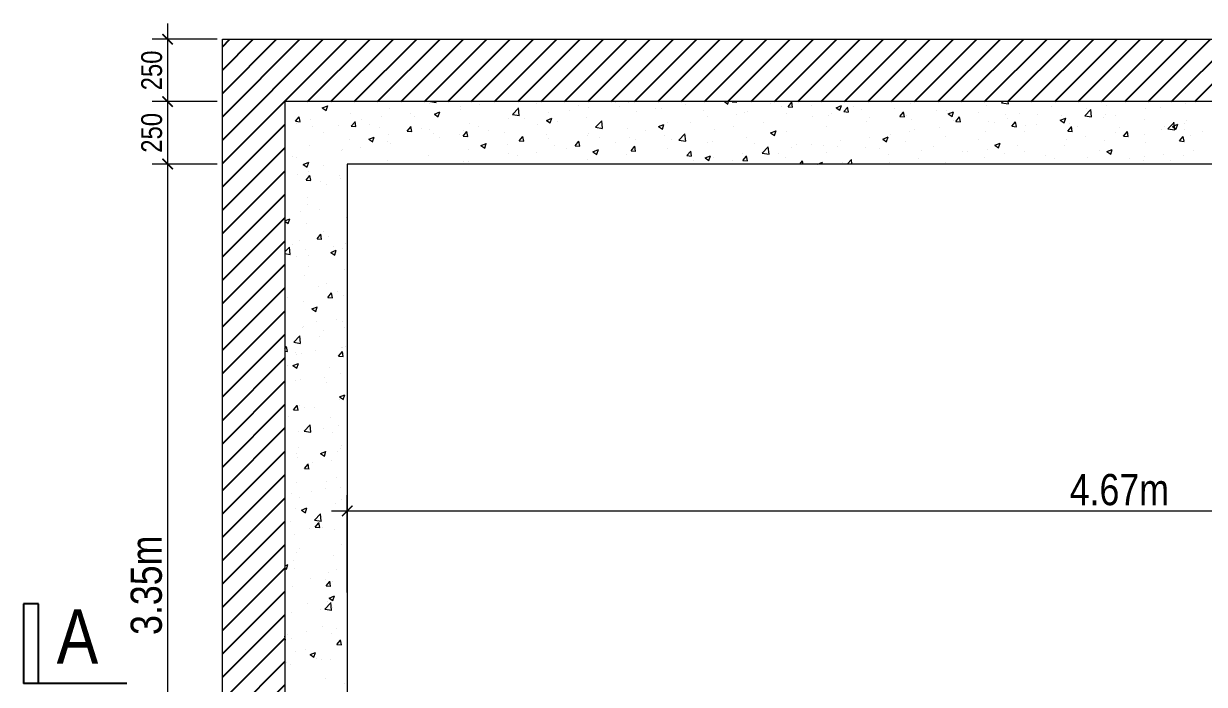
# Model space of a CAD drawing. Header units: inches. Extents: x -4010 to 65129, y -40138 to -1318.
# Drawn here: x 46652.6 to 46879.7, y -40012.3 to -39885.3 of the extents above; entities that cross this region are included whole.
import ezdxf

# ---------------------------------------------------------------- set-up
doc = ezdxf.new("R2010")
doc.units = ezdxf.units.IN
doc.header["$MEASUREMENT"] = 0
doc.header["$PDMODE"] = 99
doc.linetypes.add('ACAD_ISO04W100', pattern=[30.5, 24, -3, 0.5, -3])
doc.linetypes.add('DASHED2', pattern=[0.375, 0.25, -0.125])
for name, color, linetype, lineweight in [('DIM', 7, 'Continuous', 15), ('GRID', 8, 'ACAD_ISO04W100', 15), ('TAXT', 150, 'Continuous', 0), ('U.G.W.R.', 130, 'DASHED2', 5), ('wall1', 7, 'Continuous', 9)]:
    doc.layers.add(name, color=color, linetype=linetype, lineweight=lineweight)
doc.layers.add('Rod', color=1, linetype='Continuous')
doc.layers.add('SECTION', color=7, linetype='Continuous')
doc.styles.get("Standard").update_dxf_attribs({"font": 'ARIALN.TTF'})
doc.dimstyles.new('L-SECTION', dxfattribs={"dimtxt": 4, "dimasz": 2, "dimexe": 3, "dimexo": 1, "dimgap": 1, "dimtad": 1, "dimdec": 0, "dimzin": 3, "dimdsep": 46, "dimlunit": 4, "dimtxsty": 'Standard', "dimblk1": 'ARCHTICK', "dimblk2": 'ARCHTICK', "dimsah": 1, "dimcen": 0.09375, "dimdle": 3, "dimclrd": 6, "dimclre": 6, "dimclrt": 6, "dimadec": 0, "dimazin": 0, "dimtfac": 1, "dimtdec": 0, "dimtofl": 0, "dimtmove": 1, "dimatfit": 3, "dimldrblk": 'ARCHTICK', "dimfxl": 3, "dimtolj": 1, "dimtzin": 0, "dimlwd": -1, "dimlwe": -1, "dimarcsym": 0})

# ---------------------------------------------------------------- blocks, each defined once
blk = doc.blocks.new('_ArchTick')
at = {"layer": 'GRID', "color": 0, "const_width": 0.15}
blk.add_lwpolyline([(-0.5, -0.5), (0.5, 0.5)], dxfattribs=at)
blk = doc.blocks.new('*D1460')
at = {"layer": 'Defpoints', "color": 0, "linetype": 'ByBlock'}
for p in [(46690.82, -39900.26), (46680.27, -39912.26), (46690.82, -39912.26)]:
    blk.add_point(p, dxfattribs=at)
at = {"layer": 'DIM', "color": 6}
for p, q in [((46680.27, -39897.26), (46680.27, -39915.26)), ((46689.82, -39900.26), (46677.27, -39900.26)), ((46689.82, -39912.26), (46677.27, -39912.26))]:
    blk.add_line(p, q, dxfattribs=at)
at = {"layer": 'DIM', "color": 6, "linetype": 'ByBlock', "xscale": 2, "yscale": 2, "zscale": 2}
for p, rotation in [((46680.27, -39900.26), 90), ((46680.27, -39912.26), 270)]:
    blk.add_blockref('_ArchTick', p, dxfattribs=dict(at, rotation=rotation))
at = {"layer": 'DIM', "color": 6, "linetype": 'ByBlock', "insert": (46677.22, -39906.26), "char_height": 4, "attachment_point": 5, "rotation": 90}
blk.add_mtext('\\A1;250', dxfattribs=at)
blk = doc.blocks.new('*D1461')
at = {"layer": 'Defpoints', "color": 0, "linetype": 'ByBlock'}
for p in [(46690.82, -39912.26), (46680.27, -40074.26), (46690.82, -40074.26)]:
    blk.add_point(p, dxfattribs=at)
at = {"layer": 'DIM', "color": 6}
for p, q in [((46680.27, -39909.26), (46680.27, -40077.26)), ((46689.82, -39912.26), (46677.27, -39912.26)), ((46689.82, -40074.26), (46677.27, -40074.26))]:
    blk.add_line(p, q, dxfattribs=at)
at = {"layer": 'DIM', "color": 6, "linetype": 'ByBlock', "xscale": 2, "yscale": 2, "zscale": 2}
for p, rotation in [((46680.27, -39912.26), 90), ((46680.27, -40074.26), 270)]:
    blk.add_blockref('_ArchTick', p, dxfattribs=dict(at, rotation=rotation))
at = {"layer": 'DIM', "color": 6, "linetype": 'ByBlock', "insert": (46676.2, -39993.26), "char_height": 4, "attachment_point": 5, "rotation": 90}
blk.add_mtext('\\A1;{\\H1.5x;3.35m}', dxfattribs=at)
blk = doc.blocks.new('*D1463')
at = {"layer": 'Defpoints', "color": 0, "linetype": 'ByBlock'}
for p in [(47011.82, -39978.96), (46714.82, -39995.64), (47011.82, -39995.64)]:
    blk.add_point(p, dxfattribs=at)
at = {"layer": 'DIM', "color": 6}
for p, q in [((46714.82, -39994.64), (46714.82, -39975.96)), ((47011.82, -39994.64), (47011.82, -39975.96)), ((46711.82, -39978.96), (47014.82, -39978.96))]:
    blk.add_line(p, q, dxfattribs=at)
at = {"layer": 'DIM', "color": 6, "linetype": 'ByBlock', "xscale": 2, "yscale": 2, "zscale": 2, "rotation": 180}
blk.add_blockref('_ArchTick', (46714.82, -39978.96), dxfattribs=at)
at = {"layer": 'DIM', "color": 6, "linetype": 'ByBlock', "xscale": 2, "yscale": 2, "zscale": 2}
blk.add_blockref('_ArchTick', (47011.82, -39978.96), dxfattribs=at)
at = {"layer": 'DIM', "color": 6, "linetype": 'ByBlock', "insert": (46863.32, -39974.9), "char_height": 4, "attachment_point": 5}
blk.add_mtext('\\A1;{\\H1.5x;4.67m}', dxfattribs=at)
blk = doc.blocks.new('*D1474')
at = {"layer": 'Defpoints', "color": 0, "linetype": 'ByBlock'}
for p in [(46690.82, -39888.26), (46680.27, -39900.26), (46690.82, -39900.26)]:
    blk.add_point(p, dxfattribs=at)
at = {"layer": 'DIM', "color": 6}
for p, q in [((46680.27, -39885.26), (46680.27, -39903.26)), ((46689.82, -39888.26), (46677.27, -39888.26)), ((46689.82, -39900.26), (46677.27, -39900.26))]:
    blk.add_line(p, q, dxfattribs=at)
at = {"layer": 'DIM', "color": 6, "linetype": 'ByBlock', "xscale": 2, "yscale": 2, "zscale": 2}
for p, rotation in [((46680.27, -39888.26), 90), ((46680.27, -39900.26), 270)]:
    blk.add_blockref('_ArchTick', p, dxfattribs=dict(at, rotation=rotation))
at = {"layer": 'DIM', "color": 6, "linetype": 'ByBlock', "insert": (46677.22, -39894.26), "char_height": 4, "attachment_point": 5, "rotation": 90}
blk.add_mtext('\\A1;250', dxfattribs=at)

msp = doc.modelspace()

# ---------------------------------------------------------------- hatches: boundary and pattern name
at = {"layer": 'SECTION'}
h = msp.add_hatch(dxfattribs=at)
h.set_pattern_fill('ANSI31', color=134, style=0)
h.set_pattern_definition([(45, (37010.8462, -24968.259), (-2.24506403, 2.24506403), [])])
h.paths.add_polyline_path([(46690.815, -39888.259), (46690.815, -40098.259), (47035.815, -40098.259), (47035.815, -39888.259)])
h.paths.add_polyline_path([(47023.815, -39900.259), (47023.815, -40086.259), (46702.815, -40086.259), (46702.815, -39900.259)], flags=16)

# ---------------------------------------------------------------- linework, layer by layer
at = {"layer": 'DIM', "linetype": 'ByBlock'}
for p, q in [((46710.014, -39901.455), (46711.065, -39901.052)), ((46710.014, -39901.455), (46710.761, -39901.958)), ((46710.754, -39901.941), (46711.058, -39901.035)), ((46722.937, -39901.666), (46722.937, -39901.666)), ((46730.728, -39900.542), (46730.728, -39900.542)), ((46730.816, -39900.259), (46731.91, -39900.429)), ((46731.903, -39900.414), (46731.885, -39900.259)), ((46736.531, -39901.212), (46736.531, -39901.212)), ((46736.548, -39901.688), (46736.548, -39901.688)), ((46740.286, -39900.718), (46740.286, -39900.718)), ((46746.584, -39902.705), (46747.753, -39901.487)), ((46747.912, -39902.897), (46747.746, -39901.472)), ((46751.254, -39900.579), (46751.254, -39900.579)), ((46757.637, -39901.978), (46757.637, -39901.978)), ((46759.262, -39900.918), (46759.262, -39900.918)), ((46761.316, -39901.338), (46761.316, -39901.338)), ((46766.385, -39900.476), (46766.385, -39900.476)), ((46767.269, -39901.256), (46767.269, -39901.256)), ((46768.892, -39900.378), (46768.892, -39900.378)), ((46774.158, -39901.655), (46774.158, -39901.655)), ((46775.276, -39901.594), (46775.276, -39901.594)), ((46779.839, -39900.907), (46779.839, -39900.907)), ((46783.284, -39901.933), (46783.284, -39901.933)), ((46787.346, -39900.259), (46788.035, -39900.724)), ((46788.028, -39900.707), (46788.179, -39900.259)), ((46788.833, -39900.295), (46788.863, -39900.259)), ((46788.833, -39900.295), (46789.729, -39900.373)), ((46789.723, -39900.357), (46789.705, -39900.259)), ((46796.136, -39900.595), (46796.136, -39900.595)), ((46798.357, -39901.221), (46798.357, -39901.221)), ((46799.57, -39901.105), (46799.57, -39901.105)), ((46799.592, -39901.236), (46800.315, -39900.375)), ((46799.592, -39901.236), (46800.488, -39901.315)), ((46800.482, -39901.298), (46800.308, -39900.358)), ((46804.143, -39900.933), (46804.143, -39900.933)), ((46808.846, -39901.422), (46809.896, -39901.019)), ((46808.846, -39901.422), (46809.592, -39901.925)), ((46809.585, -39901.909), (46809.889, -39901.002)), ((46810.351, -39902.178), (46811.074, -39901.316)), ((46811.241, -39902.239), (46811.067, -39901.299)), ((46812.15, -39901.271), (46812.15, -39901.271)), ((46813.712, -39901.845), (46813.712, -39901.845)), ((46820.158, -39901.61), (46820.158, -39901.61)), ((46823.185, -39900.598), (46823.185, -39900.598)), ((46828.165, -39901.948), (46828.165, -39901.948)), ((46830.158, -39901.901), (46830.158, -39901.901)), ((46837.735, -39900.941), (46837.735, -39900.941)), ((46840.647, -39900.507), (46840.885, -39900.259)), ((46840.647, -39900.507), (46841.981, -39900.714)), ((46841.975, -39900.699), (46841.924, -39900.259)), ((46850.225, -39901.162), (46850.225, -39901.162)), ((46856.656, -39902.99), (46857.824, -39901.772)), ((46857.058, -39901.535), (46857.058, -39901.535)), ((46857.984, -39903.182), (46857.818, -39901.757)), ((46860.813, -39901.04), (46860.813, -39901.04)), ((46866.494, -39900.293), (46866.494, -39900.293)), ((46868.412, -39901.669), (46868.412, -39901.669)), ((46871.314, -39901.452), (46871.314, -39901.452)), ((46876.113, -39900.613), (46876.113, -39900.613)), ((46704.843, -39904.048), (46705.566, -39903.186)), ((46704.843, -39904.048), (46705.739, -39904.126)), ((46705.733, -39904.109), (46705.56, -39903.169)), ((46707.659, -39903.683), (46707.659, -39903.683)), ((46715.36, -39902.627), (46715.36, -39902.627)), ((46715.602, -39904.989), (46716.325, -39904.127)), ((46716.492, -39905.05), (46716.318, -39904.11)), ((46717.621, -39903.702), (46717.621, -39903.702)), ((46721.376, -39903.208), (46721.376, -39903.208)), ((46727.057, -39902.46), (46727.057, -39902.46)), ((46727.8, -39903.189), (46727.8, -39903.189)), ((46731.571, -39902.656), (46732.622, -39902.253)), ((46731.571, -39902.656), (46732.317, -39903.159)), ((46732.311, -39903.143), (46732.615, -39902.236)), ((46745.824, -39903.519), (46745.824, -39903.519)), ((46746.584, -39902.705), (46747.918, -39902.912)), ((46748.89, -39903.48), (46748.89, -39903.48)), ((46753.128, -39903.857), (46754.179, -39903.454)), ((46753.128, -39903.857), (46753.874, -39904.361)), ((46753.614, -39902.394), (46753.614, -39902.394)), ((46753.868, -39904.344), (46754.172, -39903.437)), ((46755.249, -39904.145), (46755.249, -39904.145)), ((46760.93, -39903.397), (46760.93, -39903.397)), ((46762.593, -39905.188), (46763.761, -39903.97)), ((46763.921, -39905.38), (46763.755, -39903.955)), ((46770.403, -39902.15), (46770.403, -39902.15)), ((46776.501, -39904.246), (46776.501, -39904.246)), ((46780.862, -39904.224), (46780.862, -39904.224)), ((46784.202, -39903.19), (46784.202, -39903.19)), ((46789.609, -39902.723), (46789.609, -39902.723)), ((46791.291, -39902.271), (46791.291, -39902.271)), ((46791.779, -39902.23), (46791.779, -39902.23)), ((46799.298, -39902.609), (46799.298, -39902.609)), ((46804.276, -39903.087), (46804.276, -39903.087)), ((46807.306, -39902.948), (46807.306, -39902.948)), ((46808.031, -39902.593), (46808.031, -39902.593)), ((46810.351, -39902.178), (46811.247, -39902.256)), ((46814.666, -39904.082), (46814.666, -39904.082)), ((46815.313, -39903.286), (46815.313, -39903.286)), ((46821.11, -39903.119), (46821.833, -39902.257)), ((46821.11, -39903.119), (46822.006, -39903.197)), ((46822, -39903.18), (46821.826, -39902.24)), ((46822.456, -39902.958), (46822.456, -39902.958)), ((46823.321, -39903.624), (46823.321, -39903.624)), ((46830.402, -39902.623), (46831.453, -39902.22)), ((46830.402, -39902.623), (46831.149, -39903.127)), ((46831.142, -39903.11), (46831.446, -39902.203)), ((46831.328, -39903.963), (46831.328, -39903.963)), ((46831.868, -39904.06), (46832.592, -39903.198)), ((46831.868, -39904.06), (46832.765, -39904.139)), ((46832.759, -39904.122), (46832.585, -39903.182)), ((46832.729, -39904.165), (46832.729, -39904.165)), ((46836.172, -39902.286), (46836.172, -39902.286)), ((46838.149, -39904.024), (46838.149, -39904.024)), ((46841.477, -39902.663), (46841.477, -39902.663)), ((46841.904, -39903.53), (46841.904, -39903.53)), ((46842.627, -39905.001), (46843.35, -39904.14)), ((46843.517, -39905.063), (46843.344, -39904.123)), ((46844.18, -39902.624), (46844.18, -39902.624)), ((46847.585, -39902.782), (46847.585, -39902.782)), ((46851.959, -39903.825), (46853.01, -39903.422)), ((46851.959, -39903.825), (46852.706, -39904.328)), ((46852.187, -39902.963), (46852.187, -39902.963)), ((46852.699, -39904.311), (46853.003, -39903.405)), ((46853.045, -39903.754), (46853.045, -39903.754)), ((46856.656, -39902.99), (46857.99, -39903.197)), ((46860.194, -39903.301), (46860.194, -39903.301)), ((46860.621, -39902.793), (46860.621, -39902.793)), ((46862.567, -39902.953), (46862.567, -39902.953)), ((46868.202, -39903.639), (46868.202, -39903.639)), ((46872.664, -39905.473), (46873.833, -39904.255)), ((46873.992, -39905.665), (46873.826, -39904.24)), ((46876.209, -39903.978), (46876.209, -39903.978)), ((46705.071, -39904.498), (46705.071, -39904.498)), ((46708.148, -39904.949), (46708.148, -39904.949)), ((46710.304, -39906.192), (46710.304, -39906.192)), ((46713.078, -39904.836), (46713.078, -39904.836)), ((46715.602, -39904.989), (46716.498, -39905.067)), ((46719.052, -39904.691), (46719.052, -39904.691)), ((46721.085, -39905.174), (46721.085, -39905.174)), ((46726.361, -39905.93), (46727.084, -39905.068)), ((46726.361, -39905.93), (46727.257, -39906.009)), ((46727.251, -39905.992), (46727.077, -39905.052)), ((46729.093, -39905.513), (46729.093, -39905.513)), ((46730.545, -39905.535), (46730.545, -39905.535)), ((46731.394, -39906.483), (46731.394, -39906.483)), ((46737.1, -39905.851), (46737.1, -39905.851)), ((46737.12, -39906.872), (46737.843, -39906.01)), ((46738.01, -39906.933), (46737.836, -39905.993)), ((46738.247, -39904.479), (46738.247, -39904.479)), ((46740.142, -39904.981), (46740.142, -39904.981)), ((46742.021, -39905.886), (46742.021, -39905.886)), ((46745.107, -39906.189), (46745.107, -39906.189)), ((46751.494, -39904.639), (46751.494, -39904.639)), ((46753.115, -39906.528), (46753.115, -39906.528)), ((46761.133, -39906.331), (46761.133, -39906.331)), ((46762.593, -39905.188), (46763.927, -39905.395)), ((46768.71, -39905.371), (46768.71, -39905.371)), ((46772.114, -39905.726), (46772.114, -39905.726)), ((46774.685, -39905.059), (46775.736, -39904.656)), ((46774.685, -39905.059), (46775.431, -39905.562)), ((46775.425, -39905.545), (46775.729, -39904.639)), ((46778.601, -39907.67), (46779.77, -39906.453)), ((46779.929, -39907.862), (46779.763, -39906.438)), ((46785.367, -39905.576), (46785.367, -39905.576)), ((46789.122, -39905.082), (46789.122, -39905.082)), ((46794.803, -39904.334), (46794.803, -39904.334)), ((46796.242, -39906.26), (46797.292, -39905.857)), ((46796.242, -39906.26), (46796.988, -39906.763)), ((46796.982, -39906.747), (46797.286, -39905.84)), ((46799.387, -39906.099), (46799.387, -39906.099)), ((46807.089, -39905.042), (46807.089, -39905.042)), ((46819.239, -39906.514), (46819.239, -39906.514)), ((46822.994, -39906.019), (46822.994, -39906.019)), ((46823.981, -39905.666), (46823.981, -39905.666)), ((46828.675, -39905.271), (46828.675, -39905.271)), ((46837.552, -39905.935), (46837.552, -39905.935)), ((46839.335, -39904.301), (46839.335, -39904.301)), ((46842.627, -39905.001), (46843.524, -39905.08)), ((46845.071, -39905.957), (46845.071, -39905.957)), ((46845.343, -39904.81), (46845.343, -39904.81)), ((46847.343, -39904.639), (46847.343, -39904.639)), ((46853.386, -39905.943), (46854.109, -39905.081)), ((46853.386, -39905.943), (46854.283, -39906.021)), ((46853.819, -39904.455), (46853.819, -39904.455)), ((46854.276, -39906.004), (46854.103, -39905.064)), ((46855.35, -39904.978), (46855.35, -39904.978)), ((46862.548, -39906.209), (46862.548, -39906.209)), ((46863.357, -39905.316), (46863.357, -39905.316)), ((46864.145, -39906.884), (46864.868, -39906.022)), ((46865.035, -39906.946), (46864.862, -39906.005)), ((46871.365, -39905.654), (46871.365, -39905.654)), ((46872.021, -39904.962), (46872.021, -39904.962)), ((46872.664, -39905.473), (46873.999, -39905.679)), ((46873.516, -39905.026), (46874.567, -39904.623)), ((46873.516, -39905.026), (46874.262, -39905.529)), ((46874.256, -39905.513), (46874.56, -39904.606)), ((46875.776, -39904.467), (46875.776, -39904.467)), ((46875.931, -39905.606), (46875.931, -39905.606)), ((46879.372, -39905.993), (46879.372, -39905.993)), ((46707.476, -39908.676), (46707.476, -39908.676)), ((46715.178, -39907.62), (46715.178, -39907.62)), ((46718.968, -39907.494), (46720.018, -39907.091)), ((46718.968, -39907.494), (46719.714, -39907.997)), ((46719.708, -39907.98), (46720.012, -39907.074)), ((46722.646, -39907.984), (46722.646, -39907.984)), ((46722.755, -39906.66), (46722.755, -39906.66)), ((46723.111, -39908.376), (46723.111, -39908.376)), ((46732.585, -39907.129), (46732.585, -39907.129)), ((46736.34, -39906.634), (46736.34, -39906.634)), ((46737.12, -39906.872), (46738.016, -39906.95)), ((46740.525, -39908.695), (46741.575, -39908.292)), ((46740.525, -39908.695), (46741.271, -39909.199)), ((46741.265, -39909.182), (46741.569, -39908.275)), ((46745.641, -39908.512), (46745.641, -39908.512)), ((46747.878, -39907.813), (46748.602, -39906.951)), ((46747.878, -39907.813), (46748.775, -39907.891)), ((46748.769, -39907.874), (46748.595, -39906.934)), ((46753.432, -39907.387), (46753.432, -39907.387)), ((46754.618, -39908.729), (46754.618, -39908.729)), ((46758.637, -39908.754), (46759.36, -39907.892)), ((46758.637, -39908.754), (46759.534, -39908.833)), ((46759.528, -39908.816), (46759.354, -39907.875)), ((46761.122, -39906.866), (46761.122, -39906.866)), ((46763.366, -39907.227), (46763.366, -39907.227)), ((46766.457, -39908.066), (46766.457, -39908.066)), ((46769.129, -39907.204), (46769.129, -39907.204)), ((46769.396, -39909.695), (46770.119, -39908.834)), ((46770.286, -39909.757), (46770.113, -39908.817)), ((46770.212, -39907.572), (46770.212, -39907.572)), ((46775.893, -39906.824), (46775.893, -39906.824)), ((46777.137, -39907.543), (46777.137, -39907.543)), ((46778.601, -39907.67), (46779.936, -39907.877)), ((46784.02, -39908.184), (46784.02, -39908.184)), ((46785.144, -39907.881), (46785.144, -39907.881)), ((46791.597, -39907.223), (46791.597, -39907.223)), ((46793.151, -39908.219), (46793.151, -39908.219)), ((46801.159, -39908.558), (46801.159, -39908.558)), ((46804.085, -39908.509), (46804.085, -39908.509)), ((46806.486, -39908.669), (46806.486, -39908.669)), ((46809.766, -39907.761), (46809.766, -39907.761)), ((46815.233, -39907.168), (46815.233, -39907.168)), ((46817.799, -39907.461), (46818.849, -39907.058)), ((46817.799, -39907.461), (46818.545, -39907.965)), ((46818.539, -39907.948), (46818.843, -39907.041)), ((46822.274, -39907.951), (46822.274, -39907.951)), ((46829.976, -39906.895), (46829.976, -39906.895)), ((46836.323, -39907.458), (46836.323, -39907.458)), ((46839.356, -39908.663), (46840.406, -39908.259)), ((46839.356, -39908.663), (46840.102, -39909.166)), ((46840.096, -39909.149), (46840.4, -39908.243)), ((46843.639, -39908.698), (46843.639, -39908.698)), ((46852.862, -39908.747), (46852.862, -39908.747)), ((46853.112, -39907.451), (46853.112, -39907.451)), ((46856.867, -39906.957), (46856.867, -39906.957)), ((46860.439, -39907.787), (46860.439, -39907.787)), ((46864.145, -39906.884), (46865.042, -39906.962)), ((46868.23, -39906.662), (46868.23, -39906.662)), ((46868.295, -39908.203), (46868.295, -39908.203)), ((46874.904, -39907.825), (46875.627, -39906.963)), ((46874.904, -39907.825), (46875.801, -39907.904)), ((46875.794, -39907.887), (46875.621, -39906.947)), ((46877.043, -39906.701), (46877.043, -39906.701)), ((46704.202, -39910.865), (46704.202, -39910.865)), ((46705.151, -39910.987), (46705.151, -39910.987)), ((46713.675, -39909.618), (46713.675, -39909.618)), ((46713.898, -39909.486), (46713.898, -39909.486)), ((46717.43, -39909.124), (46717.43, -39909.124)), ((46730.363, -39910.528), (46730.363, -39910.528)), ((46738.065, -39909.472), (46738.065, -39909.472)), ((46745.87, -39910.23), (46745.87, -39910.23)), ((46747.548, -39910.555), (46747.548, -39910.555)), ((46751.303, -39910.061), (46751.303, -39910.061)), ((46756.984, -39909.313), (46756.984, -39909.313)), ((46762.082, -39909.897), (46763.132, -39909.494)), ((46762.082, -39909.897), (46762.828, -39910.4)), ((46762.822, -39910.383), (46763.126, -39909.477)), ((46768.528, -39910.364), (46768.528, -39910.364)), ((46769.396, -39909.695), (46770.293, -39909.774)), ((46776.319, -39909.24), (46776.319, -39909.24)), ((46780.155, -39910.637), (46780.878, -39909.775)), ((46780.155, -39910.637), (46781.052, -39910.715)), ((46781.045, -39910.698), (46780.872, -39909.758)), ((46783.639, -39911.098), (46784.689, -39910.695)), ((46783.639, -39911.098), (46784.385, -39911.601)), ((46784.379, -39911.584), (46784.683, -39910.678)), ((46785.176, -39910.998), (46785.176, -39910.998)), ((46790.857, -39910.25), (46790.857, -39910.25)), ((46790.914, -39911.578), (46791.637, -39910.716)), ((46791.804, -39911.64), (46791.631, -39910.699)), ((46794.61, -39910.153), (46795.778, -39908.936)), ((46794.61, -39910.153), (46795.944, -39910.36)), ((46795.938, -39910.345), (46795.772, -39908.921)), ((46797.738, -39910.171), (46797.738, -39910.171)), ((46799.205, -39911.092), (46799.205, -39911.092)), ((46800.33, -39909.003), (46800.33, -39909.003)), ((46806.907, -39910.036), (46806.907, -39910.036)), ((46809.166, -39908.896), (46809.166, -39908.896)), ((46814.483, -39909.076), (46814.483, -39909.076)), ((46817.174, -39909.234), (46817.174, -39909.234)), ((46818.828, -39910.461), (46818.828, -39910.461)), ((46825.181, -39909.572), (46825.181, -39909.572)), ((46827.575, -39908.96), (46827.575, -39908.96)), ((46833.188, -39909.911), (46833.188, -39909.911)), ((46834.203, -39909.94), (46834.203, -39909.94)), ((46837.37, -39910.928), (46837.37, -39910.928)), ((46837.958, -39909.446), (46837.958, -39909.446)), ((46841.196, -39910.249), (46841.196, -39910.249)), ((46845.161, -39909.803), (46845.161, -39909.803)), ((46849.203, -39910.587), (46849.203, -39910.587)), ((46857.21, -39910.926), (46857.21, -39910.926)), ((46859.548, -39909.704), (46859.548, -39909.704)), ((46860.913, -39909.864), (46861.963, -39909.461)), ((46860.913, -39909.864), (46861.659, -39910.367)), ((46861.653, -39910.351), (46861.957, -39909.444)), ((46868.075, -39910.878), (46868.075, -39910.878)), ((46871.83, -39910.383), (46871.83, -39910.383)), ((46875.749, -39910.599), (46875.749, -39910.599)), ((46877.511, -39909.635), (46877.511, -39909.635)), ((46706.365, -39912.332), (46707.415, -39911.929)), ((46706.365, -39912.332), (46707.111, -39912.835)), ((46707.104, -39912.818), (46707.409, -39911.912)), ((46710.157, -39912.501), (46710.157, -39912.501)), ((46722.572, -39911.653), (46722.572, -39911.653)), ((46737.123, -39911.732), (46737.123, -39911.732)), ((46738.075, -39911.803), (46738.075, -39911.803)), ((46760.951, -39911.325), (46760.951, -39911.325)), ((46781.421, -39911.493), (46781.421, -39911.493)), ((46788.99, -39911.673), (46788.99, -39911.673)), ((46790.914, -39911.578), (46791.811, -39911.656)), ((46791.414, -39912.217), (46791.414, -39912.217)), ((46801.891, -39912.259), (46802.396, -39911.657)), ((46802.504, -39912.259), (46802.39, -39911.641)), ((46805.3, -39912.259), (46806.246, -39911.896)), ((46806.112, -39912.259), (46806.24, -39911.879)), ((46810.08, -39911.963), (46810.08, -39911.963)), ((46810.98, -39912.259), (46811.787, -39911.418)), ((46811.88, -39912.259), (46811.781, -39911.403)), ((46819.048, -39911.936), (46819.048, -39911.936)), ((46824.729, -39911.188), (46824.729, -39911.188)), ((46829.793, -39911.888), (46829.793, -39911.888)), ((46850.8, -39911.206), (46850.8, -39911.206)), ((46858.602, -39912.125), (46858.602, -39912.125)), ((46865.218, -39911.264), (46865.218, -39911.264)), ((46868.047, -39911.656), (46868.047, -39911.656)), ((46873.225, -39911.602), (46873.225, -39911.602)), ((46705.312, -39914.177), (46705.312, -39914.177)), ((46706.924, -39915.331), (46707.647, -39914.469)), ((46706.924, -39915.331), (46707.821, -39915.409)), ((46707.294, -39913.67), (46707.294, -39913.67)), ((46707.814, -39915.392), (46707.641, -39914.452)), ((46709.729, -39915.534), (46709.729, -39915.534)), ((46713.32, -39914.516), (46713.32, -39914.516)), ((46713.484, -39915.04), (46713.484, -39915.04)), ((46710.879, -39916.237), (46710.879, -39916.237)), ((46714.813, -39917.607), (46714.813, -39917.607)), ((46707.112, -39918.663), (46707.112, -39918.663)), ((46707.173, -39920.126), (46707.173, -39920.126)), ((46705.783, -39921.45), (46705.783, -39921.45)), ((46709.538, -39920.956), (46709.538, -39920.956)), ((46702.815, -39923.171), (46703.765, -39922.806)), ((46702.815, -39923.277), (46703.461, -39923.713)), ((46703.455, -39923.696), (46703.759, -39922.789)), ((46706.929, -39923.656), (46706.929, -39923.656)), ((46714.631, -39922.6), (46714.631, -39922.6)), ((46705.592, -39926.872), (46705.592, -39926.872)), ((46709.005, -39926.613), (46709.729, -39925.752)), ((46709.005, -39926.613), (46709.902, -39926.692)), ((46709.896, -39926.675), (46709.722, -39925.735)), ((46710.26, -39925.187), (46710.26, -39925.187)), ((46711.273, -39926.124), (46711.273, -39926.124)), ((46702.815, -39929.155), (46703.704, -39928.228)), ((46703.863, -39929.638), (46703.698, -39928.213)), ((46704.252, -39927.79), (46704.252, -39927.79)), ((46706.747, -39928.65), (46706.747, -39928.65)), ((46711.669, -39929.249), (46712.719, -39928.845)), ((46711.669, -39929.249), (46712.415, -39929.752)), ((46712.259, -39928.129), (46712.259, -39928.129)), ((46712.408, -39929.735), (46712.712, -39928.829)), ((46713.854, -39928.48), (46713.854, -39928.48)), ((46714.448, -39927.594), (46714.448, -39927.594)), ((46702.815, -39929.489), (46703.87, -39929.653)), ((46705.106, -39929.982), (46705.106, -39929.982)), ((46707.415, -39929.805), (46707.415, -39929.805)), ((46706.564, -39933.643), (46706.564, -39933.643)), ((46707.327, -39932.041), (46707.327, -39932.041)), ((46714.266, -39932.587), (46714.266, -39932.587)), ((46709.275, -39935.753), (46709.275, -39935.753)), ((46710.835, -39935.231), (46710.835, -39935.231)), ((46703.381, -39937.957), (46703.381, -39937.957)), ((46711.087, -39937.896), (46711.81, -39937.035)), ((46711.087, -39937.896), (46711.983, -39937.975)), ((46711.977, -39937.958), (46711.803, -39937.018)), ((46712.854, -39936.71), (46712.854, -39936.71)), ((46714.084, -39937.58), (46714.084, -39937.58)), ((46706.382, -39938.637), (46706.382, -39938.637)), ((46708.019, -39940.126), (46709.069, -39939.723)), ((46708.019, -39940.126), (46708.765, -39940.629)), ((46708.759, -39940.612), (46709.063, -39939.706)), ((46708.908, -39942.626), (46708.908, -39942.626)), ((46712.663, -39942.131), (46712.663, -39942.131)), ((46713.901, -39942.574), (46713.901, -39942.574)), ((46706.2, -39943.63), (46706.2, -39943.63)), ((46706.354, -39943.418), (46706.354, -39943.418)), ((46710.216, -39944.181), (46710.216, -39944.181)), ((46714.361, -39943.757), (46714.361, -39943.757)), ((46702.815, -39947.754), (46703.132, -39947.376)), ((46703.299, -39948.299), (46703.126, -39947.359)), ((46704.524, -39946.54), (46705.693, -39945.323)), ((46704.524, -39946.54), (46705.858, -39946.747)), ((46705.852, -39946.732), (46705.686, -39945.308)), ((46709.517, -39945.433), (46709.517, -39945.433)), ((46714.398, -39947.3), (46714.398, -39947.3)), ((46702.815, -39948.273), (46703.306, -39948.316)), ((46704.962, -39948.542), (46704.962, -39948.542)), ((46705.062, -39948.976), (46705.062, -39948.976)), ((46706.017, -39948.623), (46706.017, -39948.623)), ((46708.717, -39948.048), (46708.717, -39948.048)), ((46713.168, -39949.179), (46713.891, -39948.317)), ((46713.168, -39949.179), (46714.064, -39949.258)), ((46713.719, -39947.567), (46713.719, -39947.567)), ((46713.81, -39947.475), (46713.81, -39947.475)), ((46714.058, -39949.241), (46713.885, -39948.3)), ((46703.37, -39951.043), (46703.37, -39951.043)), ((46704.369, -39951.003), (46705.419, -39950.6)), ((46704.369, -39951.003), (46705.115, -39951.506)), ((46705.109, -39951.489), (46705.413, -39950.583)), ((46711.377, -39951.381), (46711.377, -39951.381)), ((46704.771, -39953.964), (46704.771, -39953.964)), ((46705.835, -39953.617), (46705.835, -39953.617)), ((46710.452, -39953.216), (46710.452, -39953.216)), ((46710.791, -39954.226), (46710.791, -39954.226)), ((46713.536, -39952.561), (46713.536, -39952.561)), ((46704.49, -39959.521), (46705.213, -39958.659)), ((46705.38, -39959.582), (46705.207, -39958.642)), ((46705.652, -39958.61), (46705.652, -39958.61)), ((46713.323, -39957.042), (46714.373, -39956.639)), ((46713.323, -39957.042), (46714.069, -39957.546)), ((46713.354, -39957.554), (46713.354, -39957.554)), ((46714.062, -39957.529), (46714.367, -39956.622)), ((46703.611, -39960.723), (46703.611, -39960.723)), ((46704.49, -39959.521), (46705.387, -39959.599)), ((46706.506, -39959.132), (46706.506, -39959.132)), ((46708.456, -39959.046), (46708.456, -39959.046)), ((46711.619, -39961.061), (46711.619, -39961.061)), ((46706.513, -39963.635), (46707.681, -39962.417)), ((46707.841, -39963.827), (46707.675, -39962.402)), ((46710.172, -39963.175), (46710.172, -39963.175)), ((46713.172, -39962.547), (46713.172, -39962.547)), ((46705.47, -39963.604), (46705.47, -39963.604)), ((46706.513, -39963.635), (46707.847, -39963.842)), ((46712.034, -39963.801), (46712.034, -39963.801)), ((46705.472, -39966.671), (46705.472, -39966.671)), ((46709.673, -39967.92), (46710.723, -39967.516)), ((46710.413, -39968.406), (46710.717, -39967.5)), ((46712.989, -39967.541), (46712.989, -39967.541)), ((46713.479, -39967.009), (46713.479, -39967.009)), ((46713.766, -39966.469), (46713.766, -39966.469)), ((46705.018, -39967.971), (46705.018, -39967.971)), ((46705.288, -39968.597), (46705.288, -39968.597)), ((46706.572, -39970.804), (46707.295, -39969.942)), ((46707.462, -39970.865), (46707.288, -39969.925)), ((46708.087, -39969.717), (46708.087, -39969.717)), ((46709.673, -39967.92), (46710.419, -39968.423)), ((46711.843, -39969.223), (46711.843, -39969.223)), ((46706.572, -39970.804), (46707.468, -39970.882)), ((46705.105, -39973.59), (46705.105, -39973.59)), ((46710.558, -39974.674), (46710.558, -39974.674)), ((46710.747, -39973.22), (46710.747, -39973.22)), ((46712.807, -39972.534), (46712.807, -39972.534)), ((46713.578, -39974.391), (46713.578, -39974.391)), ((46704.141, -39975.633), (46704.141, -39975.633)), ((46705.713, -39976.351), (46705.713, -39976.351)), ((46707.897, -39975.139), (46707.897, -39975.139)), ((46713.721, -39976.689), (46713.721, -39976.689)), ((46704.923, -39978.584), (46704.923, -39978.584)), ((46706.023, -39978.797), (46707.074, -39978.394)), ((46706.023, -39978.797), (46706.769, -39979.3)), ((46706.763, -39979.283), (46707.067, -39978.377)), ((46712.624, -39977.528), (46712.624, -39977.528)), ((46703.951, -39981.055), (46703.951, -39981.055)), ((46708.502, -39980.729), (46709.67, -39979.512)), ((46708.502, -39980.729), (46709.836, -39980.936)), ((46708.653, -39982.087), (46709.376, -39981.225)), ((46709.543, -39982.148), (46709.369, -39981.208)), ((46709.631, -39980.307), (46709.631, -39980.307)), ((46709.829, -39980.921), (46709.664, -39979.497)), ((46704.74, -39983.577), (46704.74, -39983.577)), ((46707.574, -39982.299), (46707.574, -39982.299)), ((46708.653, -39982.087), (46709.549, -39982.165)), ((46710.127, -39982.17), (46710.127, -39982.17)), ((46712.442, -39982.521), (46712.442, -39982.521)), ((46713.722, -39985.463), (46713.722, -39985.463)), ((46704.974, -39986.965), (46704.974, -39986.965)), ((46705.685, -39986.223), (46705.685, -39986.223)), ((46712.26, -39987.515), (46712.26, -39987.515)), ((46702.815, -39989.505), (46703.424, -39989.271)), ((46702.815, -39989.972), (46703.12, -39990.177)), ((46703.113, -39990.161), (46703.417, -39989.254)), ((46704.558, -39988.571), (46704.558, -39988.571)), ((46704.653, -39989.964), (46704.653, -39989.964)), ((46712.66, -39990.302), (46712.66, -39990.302)), ((46707.815, -39991.979), (46707.815, -39991.979)), ((46710.702, -39992.214), (46710.702, -39992.214)), ((46710.734, -39993.369), (46711.457, -39992.508)), ((46711.213, -39990.892), (46711.213, -39990.892)), ((46711.624, -39993.431), (46711.451, -39992.491)), ((46712.077, -39992.508), (46712.077, -39992.508)), ((46704.376, -39993.564), (46704.376, -39993.564)), ((46710.734, -39993.369), (46711.631, -39993.448)), ((46707.267, -39996.809), (46707.267, -39996.809)), ((46710.491, -39997.824), (46711.659, -39996.606)), ((46711.022, -39996.314), (46711.022, -39996.314)), ((46711.327, -39995.713), (46712.377, -39995.31)), ((46711.327, -39995.713), (46712.073, -39996.217)), ((46711.818, -39998.016), (46711.652, -39996.591)), ((46712.067, -39996.2), (46712.371, -39995.293)), ((46704.193, -39998.558), (46704.193, -39998.558)), ((46709.676, -39997.927), (46709.676, -39997.927)), ((46710.491, -39997.824), (46711.825, -39998.031)), ((46711.895, -39997.501), (46711.895, -39997.501)), ((46710.083, -40001.164), (46710.083, -40001.164)), ((46712.757, -40001.482), (46712.757, -40001.482)), ((46702.947, -40003.773), (46702.815, -40003.06)), ((46702.815, -40003.777), (46702.953, -40003.789)), ((46703.321, -40002.725), (46703.321, -40002.725)), ((46704.011, -40003.551), (46704.011, -40003.551)), ((46707.076, -40002.23), (46707.076, -40002.23)), ((46711.712, -40002.495), (46711.712, -40002.495)), ((46712.815, -40004.652), (46713.539, -40003.791)), ((46713.705, -40004.714), (46713.532, -40003.774)), ((46704.929, -40005.959), (46704.929, -40005.959)), ((46706.755, -40005.592), (46706.755, -40005.592)), ((46707.677, -40006.591), (46708.728, -40006.187)), ((46708.417, -40007.077), (46708.721, -40006.171)), ((46712.815, -40004.652), (46713.712, -40004.731)), ((46713.677, -40004.458), (46713.677, -40004.458)), ((46714.762, -40005.93), (46714.762, -40005.93)), ((46703.13, -40008.147), (46703.13, -40008.147)), ((46703.828, -40008.544), (46703.828, -40008.544)), ((46707.677, -40006.591), (46708.424, -40007.094)), ((46708.811, -40007.399), (46708.811, -40007.399)), ((46709.917, -40007.606), (46709.917, -40007.606)), ((46711.53, -40007.488), (46711.53, -40007.488)), ((46710.658, -40011.209), (46710.658, -40011.209)), ((46714.338, -40012.068), (46714.338, -40012.068))]:
    msp.add_line(p, q, dxfattribs=at)
at = {"layer": 'Rod', "linetype": 'ByBlock'}
for p, q in [((46652.573, -39996.82), (46652.573, -40012.152)), ((46655.418, -39996.82), (46652.573, -39996.82)), ((46655.418, -40012.152), (46655.418, -39996.82)), ((46672.43, -40012.152), (46652.573, -40012.152))]:
    msp.add_line(p, q, dxfattribs=at)
at = {"layer": 'U.G.W.R.', "linetype": 'ByBlock'}
for p, q in [((47023.815, -39900.259), (46702.815, -39900.259)), ((46702.815, -39900.259), (46702.815, -40086.259)), ((47011.815, -39912.259), (46714.815, -39912.259)), ((46714.815, -39912.259), (46714.815, -40074.259))]:
    msp.add_line(p, q, dxfattribs=at)
at = {"layer": 'wall1', "ltscale": 0.1}
for p, q in [((46690.815, -39888.259), (47035.815, -39888.259)), ((46690.815, -40098.259), (46690.815, -39888.259))]:
    msp.add_line(p, q, dxfattribs=at)

# ---------------------------------------------------------------- texts
at = {"layer": 'TAXT', "ltscale": 7}
msp.add_text('A', height=10.5, dxfattribs=at).set_placement((46658.923, -40008.359))

# ---------------------------------------------------------------- dimensions: what is measured, and where the dimension line sits
at = {"layer": 'DIM', "linetype": 'ByBlock'}
for base, p1, p2, picture, middle in [((46680.265, -39900.259), (46690.815, -39888.259), (46690.815, -39900.259), '*D1474', (46680.265, -39894.259)), ((46680.265, -39912.259), (46690.815, -39900.259), (46690.815, -39912.259), '*D1460', (46680.265, -39906.259))]:
    dim = msp.add_linear_dim(base=base, p1=p1, p2=p2, angle=90, text='250', dimstyle='L-SECTION', override={"dimtmove": 1}, dxfattribs=at)
    dim.commit()
    dim.dimension.update_dxf_attribs({"geometry": picture, "text_midpoint": middle, "dimtype": 160})
dim = msp.add_linear_dim(base=(46680.265, -40074.259), p1=(46690.815, -39912.259), p2=(46690.815, -40074.259), angle=90, text='{\\H1.5x;3.35m}', dimstyle='L-SECTION', override={"dimtmove": 1}, dxfattribs=at)
dim.commit()
dim.dimension.update_dxf_attribs({"geometry": '*D1461', "text_midpoint": (46676.202, -39993.259)})
dim = msp.add_linear_dim(base=(47011.815, -39978.965), p1=(46714.815, -39995.644), p2=(47011.815, -39995.644), text='{\\H1.5x;4.67m}', dimstyle='L-SECTION', override={"dimtmove": 1}, dxfattribs=at)
dim.commit()
dim.dimension.update_dxf_attribs({"geometry": '*D1463', "text_midpoint": (46863.315, -39974.902)})

doc.saveas('drawing.dxf')
